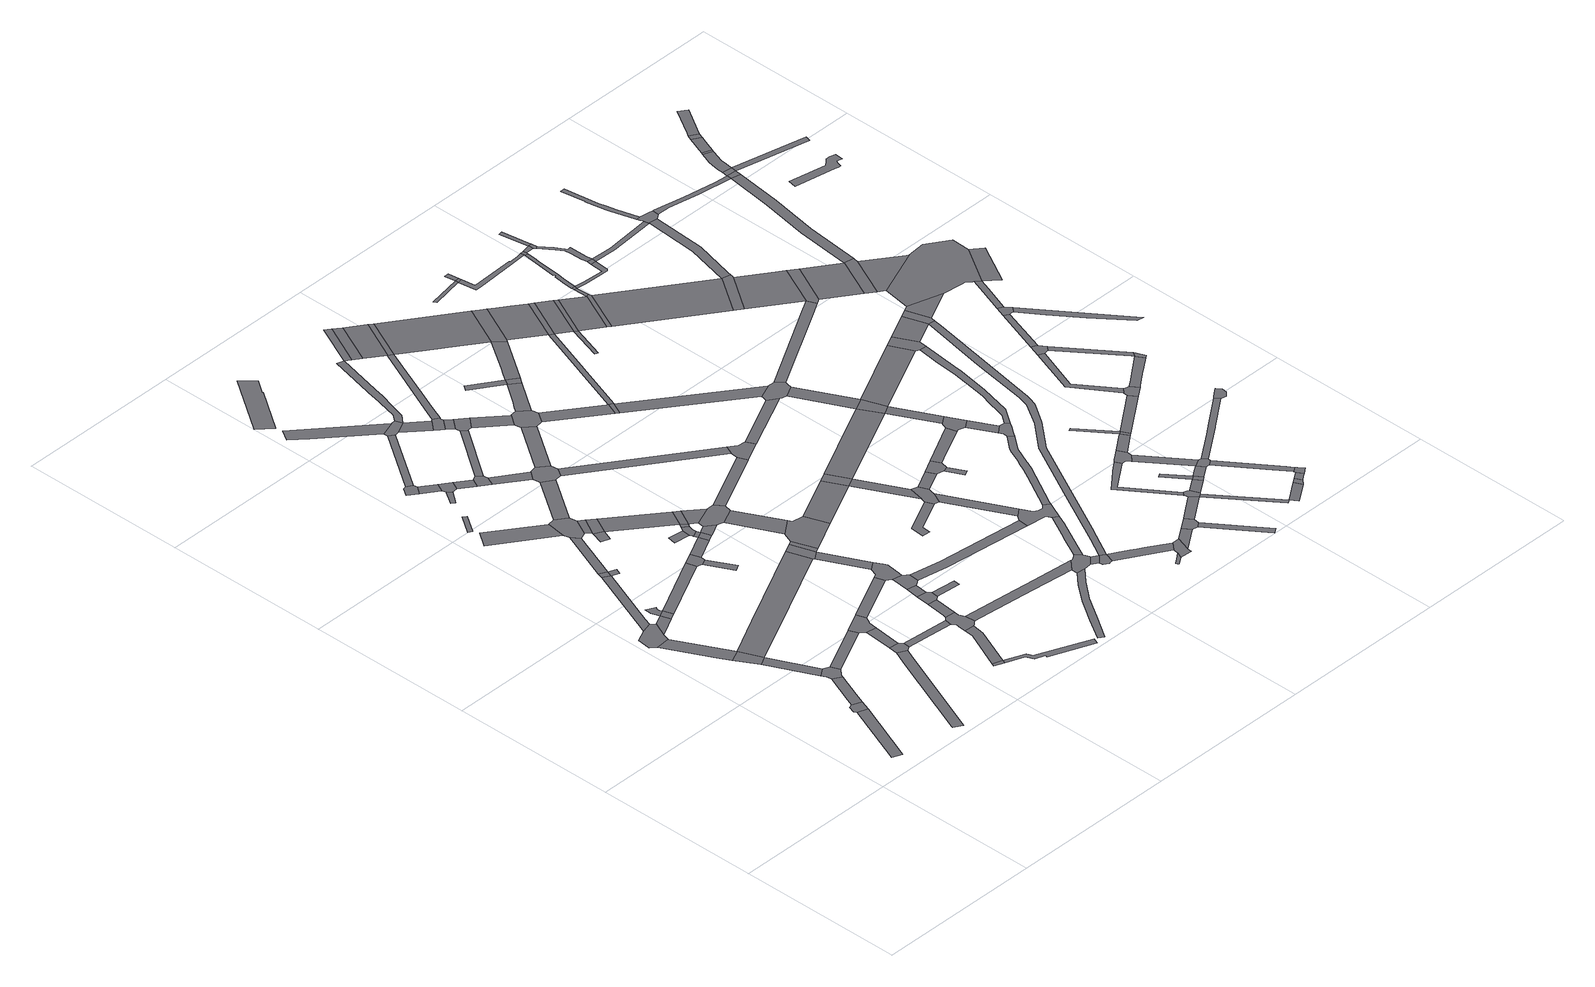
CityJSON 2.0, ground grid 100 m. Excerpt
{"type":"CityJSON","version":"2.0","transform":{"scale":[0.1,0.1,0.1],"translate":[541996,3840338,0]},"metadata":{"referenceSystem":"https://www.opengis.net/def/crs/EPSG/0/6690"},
"CityObjects":{
"road1":{"type":"Road","attributes":{"RoadStructureAttribute.sectionType":"1"},"geometry":[{"type":"MultiSurface","lod":"1","boundaries":[[[0,1,2,3]]]}]},
"road2":{"type":"Road","geometry":[{"type":"MultiSurface","lod":"1","boundaries":[[[4,5,6,7,8,0,3,9,10]]]}]},
"road3":{"type":"Road","attributes":{"RoadStructureAttribute.sectionType":"1"},"geometry":[{"type":"MultiSurface","lod":"1","boundaries":[[[11,12,13,14,15,16]]]}]},
"road4":{"type":"Road","geometry":[{"type":"MultiSurface","lod":"1","boundaries":[[[17,18,19,20,12,11,21,22]]]}]},
"road5":{"type":"Road","attributes":{"RoadStructureAttribute.sectionType":"1"},"geometry":[{"type":"MultiSurface","lod":"1","boundaries":[[[23,24,4,10,25,26]]]}]},
"road6":{"type":"Road","geometry":[{"type":"MultiSurface","lod":"1","boundaries":[[[16,15,27,28]]]}]},
"road7":{"type":"Road","attributes":{"RoadStructureAttribute.sectionType":"1"},"geometry":[{"type":"MultiSurface","lod":"1","boundaries":[[[28,27,29,30]]]}]},
"road8":{"type":"Road","attributes":{"RoadStructureAttribute.sectionType":"1"},"geometry":[{"type":"MultiSurface","lod":"1","boundaries":[[[31,22,21,32,33,34]]]}]},
"road9":{"type":"Road","geometry":[{"type":"MultiSurface","lod":"1","boundaries":[[[30,29,35,23,26,36,37,38]]]}]},
"road10":{"type":"Road","attributes":{"RoadStructureAttribute.sectionType":"1"},"geometry":[{"type":"MultiSurface","lod":"1","boundaries":[[[39,40,18,17,41,42,43]]]}]},
"road11":{"type":"Road","geometry":[{"type":"MultiSurface","lod":"1","boundaries":[[[44,31,34,45]]]}]},
"road12":{"type":"Road","geometry":[{"type":"MultiSurface","lod":"1","boundaries":[[[46,47,48,49,50,51,52,31,44]]]}]},
"road13":{"type":"Road","attributes":{"RoadStructureAttribute.sectionType":"1"},"geometry":[{"type":"MultiSurface","lod":"1","boundaries":[[[53,54,55,56,57,58,59]]]}]},
"road14":{"type":"Road","attributes":{"RoadStructureAttribute.sectionType":"1"},"geometry":[{"type":"MultiSurface","lod":"1","boundaries":[[[60,38,37,61]]]}]},
"road15":{"type":"Road","geometry":[{"type":"MultiSurface","lod":"1","boundaries":[[[62,39,43,63]]]}]},
"road16":{"type":"Road","attributes":{"RoadStructureAttribute.sectionType":"1"},"geometry":[{"type":"MultiSurface","lod":"1","boundaries":[[[64,65,63,43]]]}]},
"road17":{"type":"Road","attributes":{"RoadStructureAttribute.sectionType":"1"},"geometry":[{"type":"MultiSurface","lod":"1","boundaries":[[[66,44,45,67]]]}]},
"road18":{"type":"Road","geometry":[{"type":"MultiSurface","lod":"1","boundaries":[[[68,69,70,71,72,73]]]}]},
"road19":{"type":"Road","attributes":{"RoadStructureAttribute.sectionType":"1"},"geometry":[{"type":"MultiSurface","lod":"1","boundaries":[[[74,75,76,77]]]}]},
"road20":{"type":"Road","attributes":{"RoadStructureAttribute.sectionType":"1"},"geometry":[{"type":"MultiSurface","lod":"1","boundaries":[[[78,79,62,63,80]]]}]},
"road21":{"type":"Road","geometry":[{"type":"MultiSurface","lod":"1","boundaries":[[[81,53,59,82,83,84,85]]]}]},
"road22":{"type":"Road","attributes":{"RoadStructureAttribute.sectionType":"1"},"geometry":[{"type":"MultiSurface","lod":"1","boundaries":[[[86,81,85,87]]]}]},
"road23":{"type":"Road","attributes":{"RoadStructureAttribute.sectionType":"1"},"geometry":[{"type":"MultiSurface","lod":"1","boundaries":[[[88,89,16,28,90,91]]]}]},
"road24":{"type":"Road","geometry":[{"type":"MultiSurface","lod":"1","boundaries":[[[92,93,94,95,96,97]]]}]},
"road25":{"type":"Road","geometry":[{"type":"MultiSurface","lod":"1","boundaries":[[[98,60,61,86,87,99,100,101,102]]]}]},
"road26":{"type":"Road","geometry":[{"type":"MultiSurface","lod":"1","boundaries":[[[103,104,105,106]]]}]},
"road27":{"type":"Road","geometry":[{"type":"MultiSurface","lod":"1","boundaries":[[[107,108,109,110,111]]]}]},
"road28":{"type":"Road","attributes":{"RoadStructureAttribute.sectionType":"1"},"geometry":[{"type":"MultiSurface","lod":"1","boundaries":[[[96,95,112,113]]]}]},
"road29":{"type":"Road","geometry":[{"type":"MultiSurface","lod":"1","boundaries":[[[114,77,76,78,80,115,116,117,118]]]}]},
"road30":{"type":"Road","attributes":{"RoadStructureAttribute.sectionType":"1"},"geometry":[{"type":"MultiSurface","lod":"1","boundaries":[[[119,120,121,122]]]}]},
"road31":{"type":"Road","attributes":{"RoadStructureAttribute.sectionType":"1"},"geometry":[{"type":"MultiSurface","lod":"1","boundaries":[[[84,83,123,124,125]]]}]},
"road32":{"type":"Road","geometry":[{"type":"MultiSurface","lod":"1","boundaries":[[[113,112,126,107,111,127,128,129,130]]]}]},
"road33":{"type":"Road","geometry":[{"type":"MultiSurface","lod":"1","boundaries":[[[131,66,67,132,133,134]]]}]},
"road34":{"type":"Road","attributes":{"RoadStructureAttribute.sectionType":"1"},"geometry":[{"type":"MultiSurface","lod":"1","boundaries":[[[117,116,135,136]]]}]},
"road35":{"type":"Road","attributes":{"RoadStructureAttribute.sectionType":"1"},"geometry":[{"type":"MultiSurface","lod":"1","boundaries":[[[137,138,103,106,139,140]]]}]},
"road36":{"type":"Road","geometry":[{"type":"MultiSurface","lod":"1","boundaries":[[[141,142,133,132]]]}]},
"road37":{"type":"Road","geometry":[{"type":"MultiSurface","lod":"1","boundaries":[[[136,135,119,122,143]]]}]},
"road38":{"type":"Road","attributes":{"RoadStructureAttribute.sectionType":"1"},"geometry":[{"type":"MultiSurface","lod":"1","boundaries":[[[130,129,144,145]]]}]},
"road39":{"type":"Road","attributes":{"RoadStructureAttribute.sectionType":"1"},"geometry":[{"type":"MultiSurface","lod":"1","boundaries":[[[146,147,92,97,148]]]}]},
"road40":{"type":"Road","geometry":[{"type":"MultiSurface","lod":"1","boundaries":[[[149,145,144,150,151,152]]]}]},
"road41":{"type":"Road","attributes":{"RoadStructureAttribute.sectionType":"1"},"geometry":[{"type":"MultiSurface","lod":"1","boundaries":[[[153,131,134,154]]]}]},
"road42":{"type":"Road","attributes":{"RoadStructureAttribute.sectionType":"1"},"geometry":[{"type":"MultiSurface","lod":"1","boundaries":[[[155,156,157,98,102,158]]]}]},
"road43":{"type":"Road","attributes":{"RoadStructureAttribute.sectionType":"1"},"geometry":[{"type":"MultiSurface","lod":"1","boundaries":[[[159,160,106,105,161,162,163,164,165,166]]]}]},
"road44":{"type":"Road","attributes":{"RoadStructureAttribute.sectionType":"1"},"geometry":[{"type":"MultiSurface","lod":"1","boundaries":[[[167,114,118,168]]]}]},
"road45":{"type":"Road","attributes":{"RoadStructureAttribute.sectionType":"1"},"geometry":[{"type":"MultiSurface","lod":"1","boundaries":[[[169,170,171,172]]]}]},
"road46":{"type":"Road","geometry":[{"type":"MultiSurface","lod":"1","boundaries":[[[173,125,124,174,175,137,140,176,177,178,179,180,181]]]}]},
"road47":{"type":"Road","attributes":{"RoadStructureAttribute.sectionType":"1"},"geometry":[{"type":"MultiSurface","lod":"1","boundaries":[[[143,122,182,183,184]]]}]},
"road48":{"type":"Road","attributes":{"RoadStructureAttribute.sectionType":"1"},"geometry":[{"type":"MultiSurface","lod":"1","boundaries":[[[185,186,187,188,189,190]]]}]},
"road49":{"type":"Road","attributes":{"RoadStructureAttribute.sectionType":"1"},"geometry":[{"type":"MultiSurface","lod":"1","boundaries":[[[191,192,193,194,195,196,197]]]}]},
"road50":{"type":"Road","attributes":{"RoadStructureAttribute.sectionType":"1"},"geometry":[{"type":"MultiSurface","lod":"1","boundaries":[[[198,199,173,181,200]]]}]},
"road51":{"type":"Road","attributes":{"RoadStructureAttribute.sectionType":"1"},"geometry":[{"type":"MultiSurface","lod":"1","boundaries":[[[201,202,153,203]]]}]},
"road52":{"type":"Road","attributes":{"RoadStructureAttribute.sectionType":"1"},"geometry":[{"type":"MultiSurface","lod":"1","boundaries":[[[151,150,204,205]]]}]},
"road53":{"type":"Road","geometry":[{"type":"MultiSurface","lod":"1","boundaries":[[[203,153,154,206]]]}]},
"road54":{"type":"Road","geometry":[{"type":"MultiSurface","lod":"1","boundaries":[[[207,208,172,171,209,202,201,210,211]]]}]},
"road55":{"type":"Road","geometry":[{"type":"MultiSurface","lod":"1","boundaries":[[[183,207,211,212]]]}]},
"road56":{"type":"Road","geometry":[{"type":"MultiSurface","lod":"1","boundaries":[[[213,198,200,214,215,216]]]}]},
"road57":{"type":"Road","attributes":{"RoadStructureAttribute.sectionType":"1"},"geometry":[{"type":"MultiSurface","lod":"1","boundaries":[[[217,218,203,206,219,220]]]}]},
"road58":{"type":"Road","attributes":{"RoadStructureAttribute.sectionType":"1"},"geometry":[{"type":"MultiSurface","lod":"1","boundaries":[[[221,213,216,222]]]}]},
"road59":{"type":"Road","geometry":[{"type":"MultiSurface","lod":"1","boundaries":[[[184,183,212,223]]]}]},
"road60":{"type":"Road","attributes":{"RoadStructureAttribute.sectionType":"1"},"geometry":[{"type":"MultiSurface","lod":"1","boundaries":[[[224,149,152,225]]]}]},
"road61":{"type":"Road","geometry":[{"type":"MultiSurface","lod":"1","boundaries":[[[226,88,91,227,228]]]}]},
"road62":{"type":"Road","geometry":[{"type":"MultiSurface","lod":"1","boundaries":[[[229,190,189,146,148,230,231,232]]]}]},
"road63":{"type":"Road","geometry":[{"type":"MultiSurface","lod":"1","boundaries":[[[233,205,204,234,167,168,235,236,237,238]]]}]},
"road64":{"type":"Road","geometry":[{"type":"MultiSurface","lod":"1","boundaries":[[[239,221,222,240,241,242,243,244]]]}]},
"road65":{"type":"Road","attributes":{"RoadStructureAttribute.sectionType":"1"},"geometry":[{"type":"MultiSurface","lod":"1","boundaries":[[[228,227,245,246]]]}]},
"road66":{"type":"Road","geometry":[{"type":"MultiSurface","lod":"1","boundaries":[[[247,248,249,246,245,250,251,155,158,239,244]]]}]},
"road67":{"type":"Road","attributes":{"RoadStructureAttribute.sectionType":"1"},"geometry":[{"type":"MultiSurface","lod":"1","boundaries":[[[223,212,252,253,254]]]}]},
"road68":{"type":"Road","attributes":{"RoadStructureAttribute.sectionType":"1"},"geometry":[{"type":"MultiSurface","lod":"1","boundaries":[[[255,226,228,256,257]]]}]},
"road69":{"type":"Road","geometry":[{"type":"MultiSurface","lod":"1","boundaries":[[[258,259,260,215,214]]]}]},
"road70":{"type":"Road","attributes":{"RoadStructureAttribute.sectionType":"1"},"geometry":[{"type":"MultiSurface","lod":"1","boundaries":[[[232,231,261,262,263]]]}]},
"road71":{"type":"Road","geometry":[{"type":"MultiSurface","lod":"1","boundaries":[[[254,253,264,217,220,265,266,267,268,269]]]}]},
"road72":{"type":"Road","attributes":{"RoadStructureAttribute.sectionType":"1"},"geometry":[{"type":"MultiSurface","lod":"1","boundaries":[[[267,266,270,271]]]}]},
"road73":{"type":"Road","geometry":[{"type":"MultiSurface","lod":"1","boundaries":[[[272,273,263,262,274,275,276,277,278,279]]]}]},
"road74":{"type":"Road","attributes":{"RoadStructureAttribute.sectionType":"1"},"geometry":[{"type":"MultiSurface","lod":"1","boundaries":[[[276,275,280,281]]]}]},
"road75":{"type":"Road","geometry":[{"type":"MultiSurface","lod":"1","boundaries":[[[282,283,271,270,255,257,284,285,286,287]]]}]},
"road76":{"type":"Road","attributes":{"RoadStructureAttribute.sectionType":"1"},"geometry":[{"type":"MultiSurface","lod":"1","boundaries":[[[288,289,233,238,290]]]}]},
"road77":{"type":"Road","geometry":[{"type":"MultiSurface","lod":"1","boundaries":[[[281,280,291,224,225,292,293,294]]]}]},
"road78":{"type":"Road","attributes":{"RoadStructureAttribute.sectionType":"1"},"geometry":[{"type":"MultiSurface","lod":"1","boundaries":[[[295,296,297,179,178,298,299,300,301]]]}]},
"road79":{"type":"Road","attributes":{"RoadStructureAttribute.sectionType":"1"},"geometry":[{"type":"MultiSurface","lod":"1","boundaries":[[[302,303,304,305,229,232,306,307,308,309,310,311,312]]]}]},
"road80":{"type":"Road","attributes":{"RoadStructureAttribute.sectionType":"1"},"geometry":[{"type":"MultiSurface","lod":"1","boundaries":[[[313,314,315,316,317,318,319,320,321,322,323,324,325,326,327]]]}]},
"road81":{"type":"Road","attributes":{"RoadStructureAttribute.sectionType":"1"},"geometry":[{"type":"MultiSurface","lod":"1","boundaries":[[[294,293,328,329]]]}]},
"road82":{"type":"Road","attributes":{"RoadStructureAttribute.sectionType":"1"},"geometry":[{"type":"MultiSurface","lod":"1","boundaries":[[[237,236,330,331]]]}]},
"road83":{"type":"Road","attributes":{"RoadStructureAttribute.sectionType":"1"},"geometry":[{"type":"MultiSurface","lod":"1","boundaries":[[[332,333,334,272,279,335,336,337,338,339]]]}]},
"road84":{"type":"Road","attributes":{"RoadStructureAttribute.sectionType":"1"},"geometry":[{"type":"MultiSurface","lod":"1","boundaries":[[[340,341,342,269,268,343,344]]]}]},
"road85":{"type":"Road","geometry":[{"type":"MultiSurface","lod":"1","boundaries":[[[345,346,329,328,288,290,347,348,349]]]}]},
"road86":{"type":"Road","attributes":{"RoadStructureAttribute.sectionType":"1"},"geometry":[{"type":"MultiSurface","lod":"1","boundaries":[[[350,242,241,351,352,353]]]}]},
"road87":{"type":"Road","attributes":{"RoadStructureAttribute.sectionType":"1"},"geometry":[{"type":"MultiSurface","lod":"1","boundaries":[[[354,287,286,355,356,357]]]}]},
"road88":{"type":"Road","geometry":[{"type":"MultiSurface","lod":"1","boundaries":[[[358,312,359,360,361]]]}]},
"road89":{"type":"Road","attributes":{"RoadStructureAttribute.sectionType":"1"},"geometry":[{"type":"MultiSurface","lod":"1","boundaries":[[[362,363,364,345,349,365]]]}]},
"road90":{"type":"Road","attributes":{"RoadStructureAttribute.sectionType":"1"},"geometry":[{"type":"MultiSurface","lod":"1","boundaries":[[[366,348,347,367,368]]]}]},
"road91":{"type":"Road","attributes":{"RoadStructureAttribute.sectionType":"1"},"geometry":[{"type":"MultiSurface","lod":"1","boundaries":[[[369,370,371,372,373,374,375]]]}]},
"road92":{"type":"Road","attributes":{"RoadStructureAttribute.sectionType":"1"},"geometry":[{"type":"MultiSurface","lod":"1","boundaries":[[[361,360,376,377]]]}]},
"road93":{"type":"Road","geometry":[{"type":"MultiSurface","lod":"1","boundaries":[[[378,379,362,380]]]}]},
"road94":{"type":"Road","geometry":[{"type":"MultiSurface","lod":"1","boundaries":[[[381,382,383,384,301,300,313,327,385,386,387,388,389]]]}]},
"road95":{"type":"Road","attributes":{"function":"2","RoadStructureAttribute.sectionType":"1"},"geometry":[{"type":"MultiSurface","lod":"1","boundaries":[[[377,376,332,390]]]}]},
"road96":{"type":"Road","attributes":{"RoadStructureAttribute.sectionType":"1"},"geometry":[{"type":"MultiSurface","lod":"1","boundaries":[[[386,385,391,392]]]}]},
"road97":{"type":"Road","geometry":[{"type":"MultiSurface","lod":"1","boundaries":[[[393,354,357,394]]]}]},
"road98":{"type":"Road","geometry":[{"type":"MultiSurface","lod":"1","boundaries":[[[395,392,391,396,397,398,399,400,401]]]}]},
"road99":{"type":"Road","geometry":[{"type":"MultiSurface","lod":"1","boundaries":[[[380,362,365,402]]]}]},
"road100":{"type":"Road","geometry":[{"type":"MultiSurface","lod":"1","boundaries":[[[390,332,339,403]]]}]},
"road101":{"type":"Road","geometry":[{"type":"MultiSurface","lod":"1","boundaries":[[[404,331,330,340,344,405,406]]]}]},
"road102":{"type":"Road","attributes":{"RoadStructureAttribute.sectionType":"1"},"geometry":[{"type":"MultiSurface","lod":"1","boundaries":[[[394,357,407,408]]]}]},
"road103":{"type":"Road","geometry":[{"type":"MultiSurface","lod":"1","boundaries":[[[368,367,409,410,411]]]}]},
"road104":{"type":"Road","geometry":[{"type":"MultiSurface","lod":"1","boundaries":[[[408,407,412,413,369,375,414,415,416,417,418,419]]]}]},
"road105":{"type":"Road","attributes":{"RoadStructureAttribute.sectionType":"1"},"geometry":[{"type":"MultiSurface","lod":"1","boundaries":[[[420,421,422,423,424,381,389,425,426,427,428]]]}]},
"road106":{"type":"Road","attributes":{"RoadStructureAttribute.sectionType":"1"},"geometry":[{"type":"MultiSurface","lod":"1","boundaries":[[[415,414,429,430]]]}]},
"road107":{"type":"Road","attributes":{"RoadStructureAttribute.sectionType":"1"},"geometry":[{"type":"MultiSurface","lod":"1","boundaries":[[[431,432,433,380,402,434]]]}]},
"road108":{"type":"Road","attributes":{"RoadStructureAttribute.sectionType":"1"},"geometry":[{"type":"MultiSurface","lod":"1","boundaries":[[[435,436,437,438,401,400,439,440]]]}]},
"road109":{"type":"Road","geometry":[{"type":"MultiSurface","lod":"1","boundaries":[[[441,442,443,444,445,446]]]}]},
"road110":{"type":"Road","attributes":{"function":"2","RoadStructureAttribute.sectionType":"1"},"geometry":[{"type":"MultiSurface","lod":"1","boundaries":[[[403,339,447,448,449,431,450]]]}]},
"road111":{"type":"Road","geometry":[{"type":"MultiSurface","lod":"1","boundaries":[[[451,452,453,430,429,353,352,454,455,420,428,456,457,458]]]}]},
"road112":{"type":"Road","attributes":{"RoadStructureAttribute.sectionType":"1"},"geometry":[{"type":"MultiSurface","lod":"1","boundaries":[[[459,419,418,460]]]}]},
"road113":{"type":"Road","attributes":{"RoadStructureAttribute.sectionType":"1"},"geometry":[{"type":"MultiSurface","lod":"1","boundaries":[[[461,368,411,462]]]}]},
"road114":{"type":"Road","geometry":[{"type":"MultiSurface","lod":"1","boundaries":[[[440,439,463,441,446,464,465,466]]]}]},
"road115":{"type":"Road","attributes":{"RoadStructureAttribute.sectionType":"1"},"geometry":[{"type":"MultiSurface","lod":"1","boundaries":[[[467,468,406,405,469]]]}]},
"road116":{"type":"Road","attributes":{"RoadStructureAttribute.sectionType":"1"},"geometry":[{"type":"MultiSurface","lod":"1","boundaries":[[[410,409,470,471]]]}]},
"road117":{"type":"Road","geometry":[{"type":"MultiSurface","lod":"1","boundaries":[[[472,459,460,473,474,475]]]}]},
"road118":{"type":"Road","attributes":{"RoadStructureAttribute.sectionType":"1"},"geometry":[{"type":"MultiSurface","lod":"1","boundaries":[[[476,477,393,394,478,479,480]]]}]},
"road119":{"type":"Road","geometry":[{"type":"MultiSurface","lod":"1","boundaries":[[[481,482,474,473]]]}]},
"road120":{"type":"Road","attributes":{"RoadStructureAttribute.sectionType":"1"},"geometry":[{"type":"MultiSurface","lod":"1","boundaries":[[[483,466,465,484]]]}]},
"road121":{"type":"Road","geometry":[{"type":"MultiSurface","lod":"1","boundaries":[[[485,450,431,434,486,487]]]}]},
"road122":{"type":"Road","geometry":[{"type":"MultiSurface","lod":"1","boundaries":[[[488,483,484,489,490,491]]]}]},
"road123":{"type":"Road","attributes":{"function":"2","RoadStructureAttribute.sectionType":"1"},"geometry":[{"type":"MultiSurface","lod":"1","boundaries":[[[492,493,487,486,494,495,496]]]}]},
"road124":{"type":"Road","attributes":{"RoadStructureAttribute.sectionType":"1"},"geometry":[{"type":"MultiSurface","lod":"1","boundaries":[[[497,498,499,500,501]]]}]},
"road125":{"type":"Road","attributes":{"RoadStructureAttribute.sectionType":"1"},"geometry":[{"type":"MultiSurface","lod":"1","boundaries":[[[502,472,475,503,504]]]}]},
"road126":{"type":"Road","attributes":{"RoadStructureAttribute.sectionType":"1"},"geometry":[{"type":"MultiSurface","lod":"1","boundaries":[[[505,506,507,508,509,510,511,512,458,457,513,514,515,516,517,518,519]]]}]},
"road127":{"type":"Road","geometry":[{"type":"MultiSurface","lod":"1","boundaries":[[[520,521,522,523,524,525]]]}]},
"road128":{"type":"Road","geometry":[{"type":"MultiSurface","lod":"1","boundaries":[[[526,471,470,527,467,469,528,529,530,531,532,533,534]]]}]},
"road129":{"type":"Road","geometry":[{"type":"MultiSurface","lod":"1","boundaries":[[[496,495,461,462,535]]]}]},
"road130":{"type":"Road","attributes":{"RoadStructureAttribute.sectionType":"1"},"geometry":[{"type":"MultiSurface","lod":"1","boundaries":[[[490,489,536,537]]]}]},
"road131":{"type":"Road","attributes":{"function":"2","RoadStructureAttribute.sectionType":"1"},"geometry":[{"type":"MultiSurface","lod":"1","boundaries":[[[535,462,497,538]]]}]},
"road132":{"type":"Road","attributes":{"RoadStructureAttribute.sectionType":"1"},"geometry":[{"type":"MultiSurface","lod":"1","boundaries":[[[530,529,476,539]]]}]},
"road133":{"type":"Road","attributes":{"RoadStructureAttribute.sectionType":"1"},"geometry":[{"type":"MultiSurface","lod":"1","boundaries":[[[540,541,488,491,542]]]}]},
"road134":{"type":"Road","geometry":[{"type":"MultiSurface","lod":"1","boundaries":[[[538,497,501,543]]]}]},
"road135":{"type":"Road","geometry":[{"type":"MultiSurface","lod":"1","boundaries":[[[539,476,480,544]]]}]},
"road136":{"type":"Road","attributes":{"RoadStructureAttribute.sectionType":"1"},"geometry":[{"type":"MultiSurface","lod":"1","boundaries":[[[545,546,547,548,549,550,551,552,553]]]}]},
"road137":{"type":"Road","geometry":[{"type":"MultiSurface","lod":"1","boundaries":[[[554,520,525,555]]]}]},
"road138":{"type":"Road","attributes":{"RoadStructureAttribute.sectionType":"1"},"geometry":[{"type":"MultiSurface","lod":"1","boundaries":[[[556,557,520,554]]]}]},
"road139":{"type":"Road","attributes":{"RoadStructureAttribute.sectionType":"1"},"geometry":[{"type":"MultiSurface","lod":"1","boundaries":[[[544,480,558,559]]]}]},
"road140":{"type":"Road","attributes":{"function":"2","RoadStructureAttribute.sectionType":"1"},"geometry":[{"type":"MultiSurface","lod":"1","boundaries":[[[543,501,560,561]]]}]},
"road141":{"type":"Road","geometry":[{"type":"MultiSurface","lod":"1","boundaries":[[[559,558,562,563,502,504,564,565,566]]]}]},
"road142":{"type":"Road","geometry":[{"type":"MultiSurface","lod":"1","boundaries":[[[567,568,550,549,569,570,540,542,571,572,573]]]}]},
"road143":{"type":"Road","attributes":{"RoadStructureAttribute.sectionType":"1"},"geometry":[{"type":"MultiSurface","lod":"1","boundaries":[[[574,575,576,577,578,579,580,581,582,583,584,585,586,587,395,401,588,589,590,591,592,593,594,595,596,597,598]]]}]},
"road144":{"type":"Road","geometry":[{"type":"MultiSurface","lod":"1","boundaries":[[[599,561,560,600,601]]]}]},
"road145":{"type":"Road","attributes":{"RoadStructureAttribute.sectionType":"1"},"geometry":[{"type":"MultiSurface","lod":"1","boundaries":[[[566,565,602,603]]]}]},
"road146":{"type":"Road","geometry":[{"type":"MultiSurface","lod":"1","boundaries":[[[603,602,604,605,606,505,519,607,608,609,610,611]]]}]},
"road147":{"type":"Road","attributes":{"RoadStructureAttribute.sectionType":"1"},"geometry":[{"type":"MultiSurface","lod":"1","boundaries":[[[612,613,614,573,572,615]]]}]},
"road148":{"type":"Road","attributes":{"RoadStructureAttribute.sectionType":"1"},"geometry":[{"type":"MultiSurface","lod":"1","boundaries":[[[571,542,616,617]]]}]},
"road149":{"type":"Road","geometry":[{"type":"MultiSurface","lod":"1","boundaries":[[[618,619,620,612,621]]]}]},
"road150":{"type":"Road","attributes":{"RoadStructureAttribute.sectionType":"1"},"geometry":[{"type":"MultiSurface","lod":"1","boundaries":[[[622,623,624,625,555,525,626,627,628,629,630]]]}]},
"road151":{"type":"Road","geometry":[{"type":"MultiSurface","lod":"1","boundaries":[[[631,632,633,634,545,553,635,636,637,638,639]]]}]},
"road152":{"type":"Road","geometry":[{"type":"MultiSurface","lod":"1","boundaries":[[[621,612,615,640]]]}]},
"road153":{"type":"Road","attributes":{"RoadStructureAttribute.sectionType":"1"},"geometry":[{"type":"MultiSurface","lod":"1","boundaries":[[[641,642,561,599]]]}]},
"road154":{"type":"Road","geometry":[{"type":"MultiSurface","lod":"1","boundaries":[[[643,644,642,641,645]]]}]},
"road155":{"type":"Road","attributes":{"RoadStructureAttribute.sectionType":"1"},"geometry":[{"type":"MultiSurface","lod":"1","boundaries":[[[646,647,621,640,648]]]}]},
"road156":{"type":"Road","attributes":{"RoadStructureAttribute.sectionType":"1"},"geometry":[{"type":"MultiSurface","lod":"1","boundaries":[[[638,637,646,649]]]}]},
"road157":{"type":"Road","attributes":{"RoadStructureAttribute.sectionType":"1"},"geometry":[{"type":"MultiSurface","lod":"1","boundaries":[[[650,539,544,651]]]}]},
"road158":{"type":"Road","attributes":{"RoadStructureAttribute.sectionType":"1"},"geometry":[{"type":"MultiSurface","lod":"1","boundaries":[[[652,653,654,655,656,657,643,645,658,659,660,661,662]]]}]},
"road159":{"type":"Road","attributes":{"RoadStructureAttribute.sectionType":"1"},"geometry":[{"type":"MultiSurface","lod":"1","boundaries":[[[663,664,631,639,665]]]}]},
"road160":{"type":"Road","attributes":{"RoadStructureAttribute.sectionType":"1"},"geometry":[{"type":"MultiSurface","lod":"1","boundaries":[[[666,667,534,533,668,669]]]}]},
"road161":{"type":"Road","attributes":{"RoadStructureAttribute.sectionType":"1"},"geometry":[{"type":"MultiSurface","lod":"1","boundaries":[[[670,617,671,672]]]}]},
"road162":{"type":"Road","attributes":{"RoadStructureAttribute.sectionType":"1"},"geometry":[{"type":"MultiSurface","lod":"1","boundaries":[[[673,674,675,676,663,677]]]}]},
"road163":{"type":"Road","attributes":{"function":"2","RoadStructureAttribute.sectionType":"1"},"geometry":[{"type":"MultiSurface","lod":"1","boundaries":[[[601,600,678,679]]]}]},
"road164":{"type":"Road","geometry":[{"type":"MultiSurface","lod":"1","boundaries":[[[649,646,648,680,681,682,683,684]]]}]},
"road165":{"type":"Road","attributes":{"RoadStructureAttribute.sectionType":"1"},"geometry":[{"type":"MultiSurface","lod":"1","boundaries":[[[685,686,687,688,645,641,689,690,691,692,693,694]]]}]},
"road166":{"type":"Road","geometry":[{"type":"MultiSurface","lod":"1","boundaries":[[[695,630,629,652,662,696]]]}]},
"road167":{"type":"Road","attributes":{"RoadStructureAttribute.sectionType":"1"},"geometry":[{"type":"MultiSurface","lod":"1","boundaries":[[[697,698,699,700,701,702,703,704,705,611,610,706,707,708,709,710,711,712,713]]]}]},
"road168":{"type":"Road","geometry":[{"type":"MultiSurface","lod":"1","boundaries":[[[677,663,665,714]]]}]},
"road169":{"type":"Road","attributes":{"RoadStructureAttribute.sectionType":"1"},"geometry":[{"type":"MultiSurface","lod":"1","boundaries":[[[715,695,696,716,717]]]}]},
"road170":{"type":"Road","geometry":[{"type":"MultiSurface","lod":"1","boundaries":[[[718,670,672,719]]]}]},
"road171":{"type":"Road","attributes":{"RoadStructureAttribute.sectionType":"1"},"geometry":[{"type":"MultiSurface","lod":"1","boundaries":[[[720,682,681,721,722,723]]]}]},
"road172":{"type":"Road","geometry":[{"type":"MultiSurface","lod":"1","boundaries":[[[724,715,717,725,726]]]}]},
"road173":{"type":"Road","attributes":{"RoadStructureAttribute.sectionType":"1"},"geometry":[{"type":"MultiSurface","lod":"1","boundaries":[[[727,718,719,728,729]]]}]},
"road174":{"type":"Road","attributes":{"RoadStructureAttribute.sectionType":"1"},"geometry":[{"type":"MultiSurface","lod":"1","boundaries":[[[730,731,732,733,715,724]]]}]},
"road175":{"type":"Road","attributes":{"RoadStructureAttribute.sectionType":"1"},"geometry":[{"type":"MultiSurface","lod":"1","boundaries":[[[734,735,736,737,738,739,726,725,740,741,742,743,744,745]]]}]},
"road176":{"type":"Road","geometry":[{"type":"MultiSurface","lod":"1","boundaries":[[[744,685,694,745]]]}]},
"road177":{"type":"Road","geometry":[{"type":"MultiSurface","lod":"1","boundaries":[[[723,722,746,727,729,747,748]]]}]},
"road178":{"type":"Road","attributes":{"RoadStructureAttribute.sectionType":"1"},"geometry":[{"type":"MultiSurface","lod":"1","boundaries":[[[749,677,714,750]]]}]},
"road179":{"type":"Road","geometry":[{"type":"MultiSurface","lod":"1","boundaries":[[[679,678,751,752,753,754]]]}]},
"road180":{"type":"Road","geometry":[{"type":"MultiSurface","lod":"1","boundaries":[[[755,650,651,697,713,756]]]}]},
"road181":{"type":"Road","attributes":{"RoadStructureAttribute.sectionType":"1"},"geometry":[{"type":"MultiSurface","lod":"1","boundaries":[[[757,758,759,760,684,683,761,762,763]]]}]},
"road182":{"type":"Road","attributes":{"function":"2","RoadStructureAttribute.sectionType":"1"},"geometry":[{"type":"MultiSurface","lod":"1","boundaries":[[[764,752,751,765,666,766]]]}]},
"road183":{"type":"Road","attributes":{"RoadStructureAttribute.sectionType":"1"},"geometry":[{"type":"MultiSurface","lod":"1","boundaries":[[[767,755,756,768,574]]]}]},
"road184":{"type":"Road","attributes":{"RoadStructureAttribute.sectionType":"1"},"geometry":[{"type":"MultiSurface","lod":"1","boundaries":[[[769,770,745,694,771,772]]]}]},
"road185":{"type":"Road","attributes":{"RoadStructureAttribute.sectionType":"1"},"geometry":[{"type":"MultiSurface","lod":"1","boundaries":[[[773,774,775,776,777,778]]]}]},
"road186":{"type":"Road","geometry":[{"type":"MultiSurface","lod":"1","boundaries":[[[779,776,775,749,750,780,781]]]}]},
"road187":{"type":"Road","geometry":[{"type":"MultiSurface","lod":"1","boundaries":[[[766,666,669,782,783,784]]]}]},
"road188":{"type":"Road","geometry":[{"type":"MultiSurface","lod":"1","boundaries":[[[785,767,574,598,786]]]}]},
"road189":{"type":"Road","attributes":{"RoadStructureAttribute.sectionType":"1"},"geometry":[{"type":"MultiSurface","lod":"1","boundaries":[[[787,788,679,754,789,790,791]]]}]},
"road190":{"type":"Road","geometry":[{"type":"MultiSurface","lod":"1","boundaries":[[[792,773,778,793,794,795,796]]]}]},
"road191":{"type":"Road","attributes":{"function":"2","RoadStructureAttribute.sectionType":"1"},"geometry":[{"type":"MultiSurface","lod":"1","boundaries":[[[784,783,797,798]]]}]},
"road192":{"type":"Road","attributes":{"RoadStructureAttribute.sectionType":"1"},"geometry":[{"type":"MultiSurface","lod":"1","boundaries":[[[799,800,801,781,780,802,803,804,805]]]}]},
"road193":{"type":"Road","geometry":[{"type":"MultiSurface","lod":"1","boundaries":[[[806,807,808,757,763,809,810,811,812]]]}]},
"road194":{"type":"Road","attributes":{"RoadStructureAttribute.sectionType":"1"},"geometry":[{"type":"MultiSurface","lod":"1","boundaries":[[[813,785,786,814]]]}]},
"road195":{"type":"Road","attributes":{"RoadStructureAttribute.sectionType":"1"},"geometry":[{"type":"MultiSurface","lod":"1","boundaries":[[[815,816,817,818,819,820,821,822,823,824,825]]]}]},
"road196":{"type":"Road","attributes":{"RoadStructureAttribute.sectionType":"1"},"geometry":[{"type":"MultiSurface","lod":"1","boundaries":[[[826,792,796,827]]]}]},
"road197":{"type":"Road","attributes":{"RoadStructureAttribute.sectionType":"1"},"geometry":[{"type":"MultiSurface","lod":"1","boundaries":[[[795,794,828,799,829]]]}]},
"road198":{"type":"Road","geometry":[{"type":"MultiSurface","lod":"1","boundaries":[[[830,831,825,824,832,833,769,772,787,791,834,835]]]}]},
"road199":{"type":"Road","geometry":[{"type":"MultiSurface","lod":"1","boundaries":[[[798,797,836,837,838]]]}]},
"road200":{"type":"Road","geometry":[{"type":"MultiSurface","lod":"1","boundaries":[[[829,799,805,839,840]]]}]},
"road201":{"type":"Road","geometry":[{"type":"MultiSurface","lod":"1","boundaries":[[[841,826,827,842,843,844,845,846]]]}]},
"road202":{"type":"Road","attributes":{"function":"2","RoadStructureAttribute.sectionType":"1"},"geometry":[{"type":"MultiSurface","lod":"1","boundaries":[[[847,837,836,848,849]]]}]},
"road203":{"type":"Road","attributes":{"RoadStructureAttribute.sectionType":"1"},"geometry":[{"type":"MultiSurface","lod":"1","boundaries":[[[850,851,841,846,852,853]]]}]},
"road204":{"type":"Road","geometry":[{"type":"MultiSurface","lod":"1","boundaries":[[[854,849,848,813,814,855,856,857,858,850,853,859,860]]]}]},
"road205":{"type":"Road","attributes":{"RoadStructureAttribute.sectionType":"1"},"geometry":[{"type":"MultiSurface","lod":"1","boundaries":[[[861,845,844,862,863,864,865]]]}]},
"road206":{"type":"Road","attributes":{"RoadStructureAttribute.sectionType":"1"},"geometry":[{"type":"MultiSurface","lod":"1","boundaries":[[[866,867,868,869,835,834,870,871,872,873,874]]]}]},
"road207":{"type":"Road","attributes":{"RoadStructureAttribute.sectionType":"1"},"geometry":[{"type":"MultiSurface","lod":"1","boundaries":[[[873,875,876,798,838,877,878,879]]]}]},
"road208":{"type":"Road","geometry":[{"type":"MultiSurface","lod":"1","boundaries":[[[859,853,880,881]]]}]},
"road209":{"type":"Road","geometry":[{"type":"MultiSurface","lod":"1","boundaries":[[[874,873,879,882]]]}]},
"road210":{"type":"Road","geometry":[{"type":"MultiSurface","lod":"1","boundaries":[[[883,874,882,884]]]}]},
"road211":{"type":"Road","attributes":{"RoadStructureAttribute.sectionType":"1"},"geometry":[{"type":"MultiSurface","lod":"1","boundaries":[[[885,886,887,888,883,884,889,890,891,892]]]}]},
"road212":{"type":"Road","geometry":[{"type":"MultiSurface","lod":"1","boundaries":[[[893,885,892,894]]]}]},
"road213":{"type":"Road","attributes":{"RoadStructureAttribute.sectionType":"1"},"geometry":[{"type":"MultiSurface","lod":"1","boundaries":[[[895,893,894,896,897]]]}]},
"road214":{"type":"Road","geometry":[{"type":"MultiSurface","lod":"1","boundaries":[[[898,895,897,899]]]}]},
"road215":{"type":"Road","attributes":{"RoadStructureAttribute.sectionType":"1"},"geometry":[{"type":"MultiSurface","lod":"1","boundaries":[[[900,901,902,903,904,905,906,907,908,909,910,911,912,913,914,915]]]}]},
"road216":{"type":"Road","attributes":{"RoadStructureAttribute.sectionType":"1"},"geometry":[{"type":"MultiSurface","lod":"1","boundaries":[[[916,917,918,919,884,882]]]}]},
"road217":{"type":"Road","attributes":{"RoadStructureAttribute.sectionType":"1"},"geometry":[{"type":"MultiSurface","lod":"1","boundaries":[[[920,921,898,899,922]]]}]}
},
"vertices":[
[369,524,0],[213,137,0],[269,114,0],[426,501,0],
[396,587,0],[374,579,0],[373,580,0],[359,543,0],[361,539,0],[427,503,0],[451,566,0],
[157,1643,0],[72,1638,0],[80,1623,0],[214,1358,0],[251,1284,0],[324,1320,0],
[185,1800,0],[123,1781,0],[48,1748,0],[39,1666,0],[169,1686,0],[210,1776,0],
[484,810,0],[413,631,0],[476,631,0],[535,780,0],
[328,1156,0],[382,1184,0],
[464,868,0],[514,902,0],
[274,1808,0],[172,1687,0],[202,1702,0],[294,1749,0],
[478,839,0],[542,798,0],[574,831,0],[551,884,0],
[304,2246,0],[135,1809,0],[202,1844,0],[347,2220,0],[347,2221,0],
[312,1827,0],[333,1768,0],
[305,1845,0],[305,1857,0],[312,1871,0],[260,1899,0],[256,1880,0],[257,1858,0],[262,1836,0],
[870,716,0],[835,635,0],[612,91,0],[609,82,0],[660,52,0],[900,636,0],[923,692,0],
[840,1027,0],[859,972,0],
[317,2280,0],[360,2255,0],
[393,2204,0],[406,2237,0],
[686,2016,0],[706,1957,0],
[212,3097,0],[212,3098,0],[201,3104,0],[190,3110,0],[117,3003,0],[138,2990,0],
[153,2954,0],[90,2863,0],[429,2629,0],[448,2748,0],
[439,2594,0],[423,2553,0],[472,2545,0],
[875,772,0],[947,705,0],[948,705,0],[952,744,0],[933,766,0],
[892,947,0],[952,937,0],
[1106,1712,0],[563,1440,0],[778,1382,0],[1155,1570,0],
[179,3494,0],[161,3490,0],[127,3441,0],[183,3403,0],[217,3451,0],[214,3474,0],
[961,1088,0],[958,991,0],[970,1011,0],[972,1015,0],[981,1030,0],
[1136,300,0],[1129,284,0],[1184,260,0],[1193,282,0],
[286,3311,0],[233,3231,0],[245,3223,0],[256,3216,0],[310,3289,0],
[279,3336,0],[305,3390,0],
[491,2754,0],[510,2561,0],[515,2563,0],[565,2665,0],[558,2709,0],
[543,2526,0],[519,2454,0],[573,2436,0],[595,2500,0],
[1055,696,0],[1232,680,0],[1238,721,0],
[288,3314,0],[315,3289,0],[326,3290,0],[343,3292,0],[368,3345,0],
[755,2051,0],[736,1947,0],[772,1964,0],[776,1992,0],
[547,2538,0],[600,2637,0],
[1243,590,0],[1238,532,0],[1293,514,0],[1302,585,0],
[817,1788,0],[853,1807,0],
[648,2600,0],
[431,3230,0],[457,3284,0],
[428,3854,0],[428,3853,0],[460,3829,0],
[484,3294,0],[494,3187,0],[520,3242,0],[517,3270,0],
[887,2118,0],[907,2059,0],
[1253,1233,0],[1220,1217,0],[1161,1188,0],[1272,1176,0],
[1328,195,0],[1315,230,0],[1291,217,0],[1314,172,0],[1374,150,0],[1369,135,0],[1627,30,0],[1642,65,0],
[675,3021,0],[745,2977,0],
[779,2224,0],[773,2174,0],[868,2164,0],[873,2214,0],
[1260,740,0],[1251,659,0],[1247,639,0],[1314,593,0],[1325,602,0],[1336,610,0],[1333,672,0],[1316,708,0],[1319,733,0],
[611,2486,0],[900,2260,0],[953,2360,0],
[264,4128,0],[94,4273,0],[51,4204,0],[139,4127,0],[428,3880,0],[519,3909,0],
[240,4726,0],[60,4468,0],[4,4388,0],[85,4312,0],[260,4564,0],[256,4567,0],[314,4650,0],
[1276,879,0],[1262,757,0],[1334,873,0],
[917,2160,0],[879,2141,0],[925,2137,0],
[668,3066,0],[703,3115,0],
[945,2078,0],
[888,2238,0],[883,2227,0],[875,2152,0],[915,2186,0],[922,2212,0],
[933,2232,0],
[1285,962,0],[1358,892,0],[1362,933,0],[1344,956,0],
[971,2160,0],[938,2143,0],[957,2084,0],[1028,2120,0],
[1294,1042,0],[1352,1033,0],
[987,2333,0],
[711,3612,0],[742,3587,0],
[1159,1739,0],[1160,1560,0],[1208,1595,0],
[544,3912,0],[462,3829,0],[485,3833,0],[561,3872,0],
[747,3124,0],[674,3033,0],[784,2982,0],[786,2982,0],[818,3033,0],[812,3075,0],
[1307,1156,0],[1363,1040,0],[1385,1055,0],[1392,1115,0],[1381,1127,0],[1364,1144,0],
[1293,1291,0],[1342,1326,0],
[1368,1171,0],[1377,1254,0],[1365,1279,0],[1279,1247,0],[1265,1239,0],
[941,2228,0],[976,2201,0],[1094,2249,0],
[1186,1752,0],[1218,1600,0],[1235,1609,0],
[1506,877,0],[1509,917,0],[1363,932,0],
[554,3774,0],[621,3716,0],[673,3777,0],
[976,2195,0],[1059,2110,0],[1067,2108,0],[1165,2154,0],[1173,2199,0],[1139,2249,0],
[1210,1816,0],[1301,1884,0],
[683,3783,0],[677,3779,0],[648,3694,0],[668,3677,0],[720,3738,0],[718,3749,0],[717,3756,0],[719,3761,0],
[706,3644,0],[758,3705,0],
[1313,1859,0],[1312,1862,0],[1255,1618,0],[1345,1664,0],[1431,1706,0],[1382,1849,0],
[943,3405,0],[791,3186,0],[1006,3355,0],
[712,3614,0],[746,3588,0],[769,3590,0],[822,3651,0],
[1738,631,0],[1668,639,0],[1610,643,0],[1432,601,0],[1731,571,0],[1989,545,0],[2042,601,0],
[696,4459,0],[617,4132,0],[616,4123,0],[576,3955,0],[603,3918,0],[625,4000,0],[658,4109,0],[661,4132,0],[670,4168,0],[671,4170,0],[736,4445,0],
[1988,507,0],[1918,433,0],[1833,327,0],[1832,326,0],[1810,292,0],[1745,190,0],[1661,57,0],[1693,37,0],[1777,166,0],[1844,271,0],[1857,291,0],[1864,301,0],[1864,303,0],[1963,422,0],[2038,501,0],
[937,3447,0],[983,3512,0],
[1515,2476,0],[1541,2532,0],
[921,4316,0],[920,4313,0],[722,3870,0],[758,3854,0],[759,3855,0],[809,3974,0],[884,4149,0],[947,4297,0],
[1514,2433,0],[1224,2290,0],[1143,2251,0],[1436,2327,0],[1534,2375,0],
[1022,3517,0],[986,3513,0],[1049,3360,0],[1094,3426,0],[1085,3468,0],
[1581,1080,0],[1575,1021,0],[2102,962,0],[2106,1022,0],
[1660,1988,0],[1440,1711,0],[1675,1828,0],[1727,1854,0],
[855,4699,0],[751,4435,0],[768,4423,0],[888,4676,0],
[1158,3705,0],[1071,3580,0],[1043,3548,0],[1220,3661,0],
[1380,3219,0],[1357,3137,0],[1387,3214,0],
[1891,1479,0],[1683,1375,0],[1676,1292,0],[1701,1290,0],[1726,1288,0],[1730,1343,0],[1913,1435,0],
[815,4390,0],[934,4641,0],
[1000,3856,0],[978,3823,0],[1180,3738,0],
[2090,627,0],[2075,613,0],[2053,600,0],[2044,601,0],[2084,506,0],[2131,548,0],[2129,556,0],[2123,576,0],[2119,590,0],
[1041,4567,0],
[2124,481,0],[2170,524,0],
[1714,2015,0],[1780,1881,0],
[2171,525,0],[2129,462,0],[2130,459,0],[2158,440,0],[2161,443,0],[2184,447,0],[2204,505,0],
[1243,3694,0],
[1067,4549,0],
[1592,2497,0],[1661,2437,0],[1635,2492,0],
[1901,1509,0],[1919,1603,0],
[1376,3124,0],[1412,3198,0],[1413,3201,0],
[1898,1501,0],[1897,1499,0],[1943,1425,0],[1975,1495,0],[1980,1517,0],[1981,1522,0],[1983,1534,0],[1960,1590,0],
[2240,918,0],[2225,890,0],[2171,787,0],[2146,738,0],[2100,647,0],[2146,648,0],[2170,696,0],[2246,840,0],[2272,897,0],
[2129,1055,0],[2178,1091,0],
[1364,4008,0],[1238,3822,0],[1215,3788,0],[1422,3950,0],
[2378,401,0],[2343,422,0],[2312,440,0],[2251,477,0],[2464,279,0],[2504,324,0],
[2459,246,0],[2439,230,0],[2388,193,0],[2393,186,0],[2398,178,0],[2444,211,0],
[951,4295,0],[1135,4168,0],[1180,4137,0],[1483,4259,0],
[2263,1005,0],[2236,1006,0],[2212,1024,0],[2225,948,0],[2238,923,0],[2308,976,0],[2320,1001,0],[2284,1025,0],
[2078,1651,0],[2106,1597,0],
[1606,3834,0],[1632,3820,0],
[2462,268,0],[2516,207,0],[2519,234,0],[2548,323,0],
[1964,2652,0],[1918,2629,0],[2020,2612,0],
[1971,2692,0],[2059,2729,0],
[2162,1694,0],[2148,1586,0],[2182,1597,0],[2190,1639,0],
[2224,2269,0],[1931,2123,0],[1789,1886,0],[2286,2133,0],[2295,2138,0],
[2199,1485,0],[2230,1501,0],
[2621,375,0],[2653,329,0],
[1522,4232,0],[1430,3962,0],[1549,4213,0],
[2691,424,0],[2690,323,0],[2719,346,0],[2723,378,0],
[1651,4142,0],[1590,4185,0],[1601,3844,0],[1608,3838,0],[1727,4090,0],
[1715,3763,0],[1652,3555,0],[1661,3551,0],[1670,3548,0],[1734,3749,0],
[2418,1825,0],[2224,1657,0],[2438,1766,0],
[2581,1550,0],[2513,1468,0],[2508,1461,0],[2505,1455,0],[2469,1373,0],[2453,1338,0],[2434,1297,0],[2404,1241,0],[2327,1018,0],[2471,1279,0],[2489,1322,0],[2492,1329,0],[2540,1440,0],[2596,1507,0],[2607,1523,0],
[1613,4489,0],[1411,4453,0],[1406,4452,0],[1412,4445,0],[1419,4437,0],[1615,4473,0],
[2100,2725,0],[1967,2671,0],[2034,2608,0],[2060,2600,0],[2130,2639,0],[2137,2669,0],[2138,2671,0],[2140,2681,0],[2105,2728,0],
[1751,4072,0],
[2920,3,0],[2951,25,0],
[1834,4015,0],
[2297,2305,0],
[2839,529,0],[2762,475,0],[2879,489,0],
[1854,4001,0],
[2349,2165,0],
[2795,1006,0],[2768,984,0],[2763,980,0],[2616,858,0],[2834,556,0],[2852,575,0],[2654,853,0],[2805,962,0],[2815,969,0],
[1640,4494,0],[1642,4479,0],
[1632,4558,0],[1604,4556,0],
[2434,1864,0],[2483,1901,0],
[1858,3664,0],[1976,3916,0],
[2429,1853,0],[2423,1838,0],[2448,1771,0],[2490,1757,0],[2538,1793,0],
[2872,568,0],[2857,573,0],[2837,552,0],[2838,543,0],[2901,504,0],[2906,508,0],[2886,563,0],
[2996,2487,0],[2921,2100,0],[2912,2053,0],[2860,1728,0],[2849,1686,0],[2846,1675,0],[2841,1656,0],[2755,1523,0],[2619,1366,0],[2616,1362,0],[2614,1358,0],[2419,989,0],[2239,649,0],[2172,527,0],[2282,649,0],[2312,707,0],[2645,1337,0],[2786,1501,0],[2870,1627,0],[2876,1636,0],[2879,1645,0],[2888,1675,0],[2896,1701,0],[3028,2432,0],[3037,2483,0],
[1995,3918,0],[1878,3650,0],[1996,3902,0],
[2569,1602,0],[2617,1638,0],
[2582,1576,0],[2581,1555,0],[2581,1553,0],[2618,1539,0],[2627,1551,0],[2654,1588,0],[2670,1612,0],[2649,1633,0],
[2961,615,0],[2957,612,0],[2889,566,0],[2993,570,0],
[3150,123,0],[3172,138,0],
[2882,770,0],[2871,763,0],[2860,755,0],[2985,632,0],
[1981,4401,0],[1920,4396,0],[1919,4403,0],[1654,4390,0],[1629,4362,0],[1659,4363,0],[1915,4377,0],[2011,4385,0],[2010,4406,0],
[2875,1065,0],[2839,1039,0],[2809,1017,0],[2807,1015,0],[2827,969,0],[2843,968,0],[2861,944,0],[2899,985,0],[2899,1012,0],
[3017,587,0],
[1990,3998,0],[1972,3996,0],
[1972,4018,0],[1972,4007,0],[1995,4016,0],
[3054,680,0],[3021,657,0],[3087,637,0],
[3102,706,0],
[2719,2516,0],[2785,2382,0],
[2012,4378,0],[1988,4160,0],[1995,4160,0],[1993,4145,0],[1986,4145,0],[1976,4069,0],[2004,4107,0],[2009,4146,0],[2022,4295,0],[2025,4314,0],[2033,4376,0],
[2988,1148,0],[2979,1141,0],[3014,1097,0],
[2711,3075,0],[2629,3029,0],[2676,2985,0],[2733,3017,0],
[3293,223,0],[3201,96,0],[3316,174,0],
[2849,1362,0],[2841,1358,0],[2834,1355,0],[2835,1353,0],[3002,1158,0],
[2399,3291,0],[2554,3516,0],
[3108,636,0],[3109,635,0],[3139,658,0],[3143,675,0],[3118,702,0],
[2188,4082,0],[2183,4002,0],[2055,4009,0],[2047,4010,0],[2049,3991,0],[2136,3986,0],[2204,3986,0],[2215,3996,0],[2216,4004,0],[2221,4081,0],
[2030,4410,0],[2034,4387,0],
[2807,2368,0],[2791,2247,0],[2778,2095,0],[2745,1893,0],[2741,1867,0],[2726,1814,0],[2700,1720,0],[2692,1689,0],[2655,1642,0],[2679,1624,0],[2737,1706,0],[2739,1710,0],[2743,1715,0],[2788,1900,0],[2819,2092,0],[2826,2154,0],[2849,2365,0],
[3028,1107,0],
[2081,4419,0],[2037,4387,0],[2084,4390,0],
[3323,244,0],[3343,203,0],
[3366,340,0],[3299,371,0],[3363,284,0],[3392,305,0],
[2104,4422,0],[2094,4377,0],[2109,4388,0],
[3362,271,0],[3367,221,0],[3388,235,0],
[2103,4424,0],[2073,4600,0],[2051,4595,0],[2080,4422,0],
[2219,4148,0],[2216,4256,0],[2216,4257,0],[2198,4254,0],[2160,4319,0],[2158,4319,0],[2152,4298,0],[2177,4255,0],[2181,4220,0],[2185,4147,0],[2190,4113,0],[2223,4110,0],
[3363,280,0],[3424,262,0],[3399,295,0],
[3248,1338,0],[3281,1293,0],
[2447,3257,0],[2602,3481,0],[2605,3492,0],[2607,3503,0],
[2787,2550,0],[2854,2416,0],
[3533,1002,0],[3498,976,0],[3361,874,0],[3286,821,0],[3361,830,0],[3365,833,0],[3554,974,0],
[2784,3354,0],[2628,3133,0],[2828,3324,0],
[2947,2630,0],[2974,2476,0],
[2635,4133,0],[2355,4105,0],[2356,4078,0],[2640,4103,0],
[3184,1904,0],[3084,1617,0],[3252,1367,0],[3278,1394,0],[3121,1615,0],[3219,1886,0],
[3283,1387,0],[3344,1339,0],[3311,1384,0],
[2753,3028,0],[2765,3036,0],[2884,3285,0],
[2994,2653,0],[3042,2511,0],
[2642,4103,0],[2621,3780,0],[2615,3534,0],[2676,3776,0],[2696,4097,0],
[3209,1976,0],[3245,1893,0],[3248,1894,0],[3272,1919,0],[3243,1958,0],
[2959,2901,0],[3077,3150,0],
[3515,1536,0],[3358,1418,0],[3356,1416,0],[3356,1348,0],[3450,1418,0],[3461,1425,0],[3542,1485,0],
[3599,1052,0],[3566,1028,0],[3543,1010,0],[3557,973,0],[3588,965,0],[3617,992,0],[3620,1024,0],
[3028,2670,0],[3236,2606,0],
[2607,4306,0],[2595,4361,0],[2585,4406,0],[2554,4615,0],[2528,4613,0],[2550,4465,0],[2550,4464,0],[2573,4340,0],[2577,4322,0],[2621,4171,0],[2646,4175,0],
[3307,2257,0],[3337,2242,0],
[3507,1551,0],[3532,1564,0],
[2713,4163,0],[2674,4170,0],[2627,4152,0],[2633,4137,0],[2725,4120,0],[2729,4161,0],
[3014,2862,0],[3132,3111,0],[3135,3141,0],
[3559,1498,0],[3540,1553,0],
[3329,2321,0],[3341,2242,0],[3361,2242,0],[3365,2242,0],[3389,2268,0],[3362,2305,0],
[3340,2963,0],[3052,2836,0],[3351,2956,0],
[3413,2561,0],[3391,2499,0],[3422,2471,0],[3444,2535,0],
[3464,2966,0],[3344,2593,0],[3357,2592,0],[3378,2592,0],[3408,2565,0],[3591,2768,0],[3594,2878,0],
[3781,1731,0],[3461,2104,0],[3584,1936,0],[3742,1733,0],[3785,1725,0],
[3120,4092,0],[2922,4123,0],[2812,4147,0],[2739,4159,0],[2730,4120,0],[2807,4120,0],[2991,4085,0],[3200,4054,0],[3204,4085,0],
[3160,3771,0],[3110,3482,0],[3170,3471,0],[3222,3763,0],[3258,4043,0],
[3522,2468,0],[3659,2712,0],
[3263,4083,0],
[3207,4121,0],[3266,4114,0],
[3249,4298,0],[3223,4230,0],[3216,4203,0],[3210,4158,0],[3272,4158,0],[3277,4196,0],[3302,4272,0],[3304,4277,0],
[3254,4312,0],[3309,4291,0],
[3299,4430,0],[3327,4339,0],[3351,4400,0],
[3312,4459,0],[3363,4430,0],
[3680,3814,0],[3663,3814,0],[3650,3814,0],[3636,3802,0],[3609,3779,0],[3384,3821,0],[3379,3796,0],[3375,3772,0],[3623,3725,0],[3642,3722,0],[3657,3719,0],[3660,3728,0],[3668,3749,0],[3674,3764,0],[3707,3754,0],[3712,3805,0],
[3708,3982,0],[3711,3998,0],[3715,4013,0],[3270,4113,0],
[3422,4639,0],[3325,4479,0],[3471,4606,0]
]}
